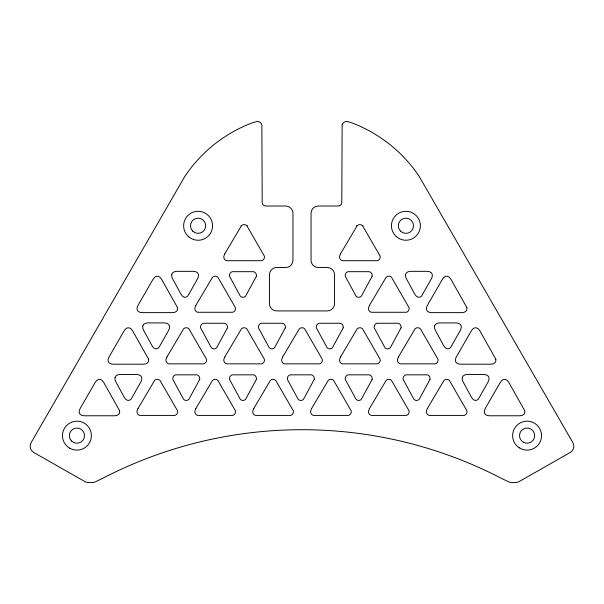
<?xml version="1.0" encoding="UTF-8"?>
<svg xmlns="http://www.w3.org/2000/svg" width="604" height="604" viewBox="0 0 604 604"><rect width="100%" height="100%" fill="white"/><g stroke="black" fill="none" stroke-linecap="round" stroke-linejoin="round"><path stroke-width="0.91" d="M240.988 225.768L241.381 225.768M246.877 225.768L247.262 225.768M356.738 225.768L357.123 225.768M362.619 225.768L363.012 225.768M119.66 410.773L119.637 412.789L118.716 414.389L116.98 415.416L114.601 415.771L84.288 415.771L81.91 415.416L80.173 414.389L79.252 412.789L79.23 410.773L80.113 408.538L95.266 382.287L96.761 380.407L98.52 379.418L100.37 379.418L102.129 380.407L103.624 382.287L119.66 410.773M148.599 359.199L148.576 361.215L147.648 362.815L145.919 363.85L143.541 364.197L113.227 364.197L110.849 363.85L109.113 362.815L108.192 361.215L108.169 359.199L109.045 356.964L124.205 330.713L125.7 328.833L127.459 327.844L129.309 327.844L131.06 328.833L132.555 330.713L148.599 359.199M177.531 307.625L177.516 309.648L176.587 311.249L174.85 312.276L172.472 312.63L142.159 312.63L139.781 312.276L138.052 311.249L137.123 309.648L137.1 307.625L137.984 305.39L153.144 279.139L154.639 277.259L156.391 276.27L158.24 276.27L160 277.259L161.495 279.139L177.531 307.625M466.9 307.625L466.877 309.648L465.948 311.249L464.219 312.276L461.841 312.63L431.528 312.63L429.15 312.276L427.413 311.249L426.484 309.648L426.469 307.625L427.345 305.39L442.506 279.139L444 277.259L445.76 276.27L447.609 276.27L449.361 277.259L450.856 279.139L466.9 307.625M495.831 359.199L495.809 361.215L494.887 362.815L493.151 363.85L490.773 364.197L460.459 364.197L458.081 363.85L456.352 362.815L455.424 361.215L455.401 359.199L456.284 356.964L471.445 330.713L472.94 328.833L474.691 327.844L476.541 327.844L478.3 328.833L479.795 330.713L495.831 359.199M524.77 410.773L524.748 412.789L523.827 414.389L522.09 415.416L519.712 415.771L489.399 415.771L487.02 415.416L485.284 414.389L484.363 412.789L484.34 410.773L485.223 408.538L500.376 382.287L501.871 380.407L503.63 379.418L505.48 379.418L507.239 380.407L508.734 382.287L524.77 410.773M115.054 377.462L114.979 379.478L115.787 381.713L124.265 397.334L125.738 399.312L127.474 400.346L129.294 400.346L131.023 399.312L140.974 381.713L141.781 379.478L141.713 377.462L140.755 375.862L139.018 374.835L136.67 374.48L120.09 374.48L117.742 374.835L116.006 375.862L115.054 377.462M142.823 325.888L142.748 327.904L143.556 330.139L152.034 345.767L153.507 347.738L155.236 348.772L157.063 348.772L158.792 347.738L168.743 330.139L169.55 327.904L169.475 325.888L168.524 324.288L166.787 323.261L164.439 322.906L147.859 322.906L145.511 323.261L143.775 324.288L142.823 325.888M171.755 274.314L171.679 276.33L172.495 278.565L180.974 294.193L182.446 296.164L184.175 297.198L185.994 297.198L187.731 296.164L197.682 278.565L198.489 276.33L198.414 274.314L197.463 272.714L195.726 271.687L193.371 271.332L176.798 271.332L174.45 271.687L172.714 272.714L171.755 274.314M405.586 274.314L405.511 276.33L406.318 278.565L414.797 294.193L416.269 296.164L418.006 297.198L419.825 297.198L421.554 296.164L431.505 278.565L432.321 276.33L432.245 274.314L431.286 272.714L429.55 271.687L427.202 271.332L410.629 271.332L408.274 271.687L406.537 272.714L405.586 274.314M434.525 325.888L434.45 327.904L435.257 330.139L443.736 345.767L445.208 347.738L446.937 348.772L448.764 348.772L450.493 347.738L460.444 330.139L461.252 327.904L461.177 325.888L460.225 324.288L458.489 323.261L456.141 322.906L439.561 322.906L437.213 323.261L435.476 324.288L434.525 325.888M462.286 377.462L462.219 379.478L463.026 381.713L471.505 397.334L472.977 399.312L474.706 400.346L476.526 400.346L478.262 399.312L488.213 381.713L489.021 379.478L488.946 377.462L487.994 375.862L486.258 374.835L483.91 374.48L467.33 374.48L464.982 374.835L463.245 375.862L462.286 377.462M342.143 124.869L341.788 202.4A3.616 3.616 0 0 1 338.172 206.017L318.278 206.017A7.233 7.233 0 0 0 311.045 213.25L311.045 260.271A7.233 7.233 0 0 0 318.278 267.504L327.323 267.504A7.233 7.233 0 0 1 334.556 274.737L334.556 303.676A7.233 7.233 0 0 1 327.323 310.909L276.677 310.909A7.233 7.233 0 0 1 269.444 303.676L269.444 274.737A7.233 7.233 0 0 1 276.677 267.504L285.722 267.504A7.233 7.233 0 0 0 292.955 260.271L292.955 213.25A7.233 7.233 0 0 0 285.722 206.017L265.828 206.017A3.616 3.616 0 0 1 262.212 202.4L261.857 124.869A4.953 4.953 0 0 0 257.213 121.427L253.242 122.484A140.943 140.943 0 0 0 184.854 176.353L31.129 442.619A7.233 7.233 0 0 0 33.779 452.494L85.443 481.916A18.044 18.044 0 0 0 94.971 482.06L103.156 478.051A433.128 433.128 0 0 1 500.844 478.051L509.029 482.06A18.044 18.044 0 0 0 518.557 481.916L570.221 452.494A7.233 7.233 0 0 0 572.871 442.619L419.146 176.353A140.943 140.943 0 0 0 350.758 122.484L346.787 121.427A4.953 4.953 0 0 0 342.143 124.869M199.66 379.478L188.893 399.312A3.601 3.601 0 0 1 183.616 399.312L172.85 379.478A3.926 3.926 0 0 1 175.613 374.835L196.896 374.835A3.926 3.926 0 0 1 199.66 379.478M227.429 327.904L216.662 347.738A3.601 3.601 0 0 1 211.377 347.738L200.619 327.904A3.926 3.926 0 0 1 203.382 323.261L224.658 323.261A3.926 3.926 0 0 1 227.429 327.904M256.36 276.33L245.602 296.164A3.601 3.601 0 0 1 240.317 296.164L229.558 276.33A3.926 3.926 0 0 1 232.321 271.687L253.597 271.687A3.926 3.926 0 0 1 256.36 276.33M256.36 379.478L245.602 399.312A3.601 3.601 0 0 1 240.317 399.312L229.558 379.478A3.926 3.926 0 0 1 232.321 374.835L253.597 374.835A3.926 3.926 0 0 1 256.36 379.478M285.299 327.904L274.541 347.738A3.601 3.601 0 0 1 269.256 347.738L258.489 327.904A3.926 3.926 0 0 1 261.253 323.261L282.536 323.261A3.926 3.926 0 0 1 285.299 327.904M314.231 379.478L303.472 399.312A3.601 3.601 0 0 1 298.187 399.312L287.428 379.478A3.926 3.926 0 0 1 290.192 374.835L311.468 374.835A3.926 3.926 0 0 1 314.231 379.478M343.17 327.904L332.411 347.738A3.601 3.601 0 0 1 327.126 347.738L316.368 327.904A3.926 3.926 0 0 1 319.131 323.261L340.407 323.261A3.926 3.926 0 0 1 343.17 327.904M372.109 276.33L361.343 296.164A3.601 3.601 0 0 1 356.066 296.164L345.299 276.33A3.926 3.926 0 0 1 348.063 271.687L369.346 271.687A3.926 3.926 0 0 1 372.109 276.33M372.109 379.478L361.343 399.312A3.601 3.601 0 0 1 356.066 399.312L345.299 379.478A3.926 3.926 0 0 1 348.063 374.835L369.346 374.835A3.926 3.926 0 0 1 372.109 379.478M401.041 327.904L390.282 347.738A3.601 3.601 0 0 1 384.997 347.738L374.238 327.904A3.926 3.926 0 0 1 377.002 323.261L398.278 323.261A3.926 3.926 0 0 1 401.041 327.904M429.98 379.478L419.221 399.312A3.601 3.601 0 0 1 413.936 399.312L403.178 379.478A3.926 3.926 0 0 1 405.941 374.835L427.217 374.835A3.926 3.926 0 0 1 429.98 379.478M137.984 408.538L137.1 410.773A3.813 3.813 0 0 0 139.781 415.416L174.85 415.416A3.813 3.813 0 0 0 177.531 410.773L160 380.407A3.813 3.813 0 0 0 154.639 380.407L137.984 408.538M166.923 356.964L166.04 359.199A3.813 3.813 0 0 0 168.72 363.85L203.79 363.85A3.813 3.813 0 0 0 206.47 359.199L188.939 328.833A3.813 3.813 0 0 0 183.571 328.833L166.923 356.964M195.855 305.39L194.971 307.625A3.813 3.813 0 0 0 197.659 312.276L232.729 312.276A3.813 3.813 0 0 0 235.409 307.625L217.87 277.259A3.813 3.813 0 0 0 212.51 277.259L195.855 305.39M224.794 253.823L223.91 256.058A3.813 3.813 0 0 0 226.591 260.702L261.66 260.702A3.813 3.813 0 0 0 264.341 256.058L246.809 225.685A3.813 3.813 0 0 0 241.449 225.685L224.794 253.823M195.855 408.538L194.971 410.773A3.813 3.813 0 0 0 197.659 415.416L232.729 415.416A3.813 3.813 0 0 0 235.409 410.773L217.87 380.407A3.813 3.813 0 0 0 212.51 380.407L195.855 408.538M224.794 356.964L223.91 359.199A3.813 3.813 0 0 0 226.591 363.85L261.66 363.85A3.813 3.813 0 0 0 264.341 359.199L246.809 328.833A3.813 3.813 0 0 0 241.449 328.833L224.794 356.964M253.733 408.538L252.849 410.773A3.813 3.813 0 0 0 255.53 415.416L290.599 415.416A3.813 3.813 0 0 0 293.28 410.773L275.749 380.407A3.813 3.813 0 0 0 270.381 380.407L253.733 408.538M282.664 356.964L281.781 359.199A3.813 3.813 0 0 0 284.469 363.85L319.531 363.85A3.813 3.813 0 0 0 322.219 359.199L304.68 328.833A3.813 3.813 0 0 0 299.32 328.833L282.664 356.964M340.535 253.823L339.659 256.058A3.813 3.813 0 0 0 342.34 260.702L377.409 260.702A3.813 3.813 0 0 0 380.09 256.058L362.551 225.685A3.813 3.813 0 0 0 357.191 225.685L340.535 253.823M311.604 408.538L310.72 410.773A3.813 3.813 0 0 0 313.401 415.416L348.47 415.416A3.813 3.813 0 0 0 351.151 410.773L333.619 380.407A3.813 3.813 0 0 0 328.251 380.407L311.604 408.538M340.535 356.964L339.659 359.199A3.813 3.813 0 0 0 342.34 363.85L377.409 363.85A3.813 3.813 0 0 0 380.09 359.199L362.551 328.833A3.813 3.813 0 0 0 357.191 328.833L340.535 356.964M369.474 305.39L368.591 307.625A3.813 3.813 0 0 0 371.271 312.276L406.341 312.276A3.813 3.813 0 0 0 409.029 307.625L391.49 277.259A3.813 3.813 0 0 0 386.13 277.259L369.474 305.39M369.474 408.538L368.591 410.773A3.813 3.813 0 0 0 371.271 415.416L406.341 415.416A3.813 3.813 0 0 0 409.029 410.773L391.49 380.407A3.813 3.813 0 0 0 386.13 380.407L369.474 408.538M398.414 356.964L397.53 359.199A3.813 3.813 0 0 0 400.21 363.85L435.28 363.85A3.813 3.813 0 0 0 437.96 359.199L420.429 328.833A3.813 3.813 0 0 0 415.061 328.833L398.414 356.964M427.345 408.538L426.469 410.773A3.813 3.813 0 0 0 429.15 415.416L464.219 415.416A3.813 3.813 0 0 0 466.9 410.773L449.361 380.407A3.813 3.813 0 0 0 444 380.407L427.345 408.538M192.721 231.136A7.595 7.595 0 0 0 205.428 227.731A7.595 7.595 0 0 0 196.126 218.429A7.595 7.595 0 0 0 192.721 231.136M400.535 231.136A7.595 7.595 0 0 0 413.242 227.731A7.595 7.595 0 0 0 403.94 218.429A7.595 7.595 0 0 0 400.535 231.136M396.315 236.594A14.466 14.466 0 0 0 420.082 228.659A14.466 14.466 0 0 0 401.328 212.042A14.466 14.466 0 0 0 396.315 236.594M523.283 442.219A7.595 7.595 0 0 0 534.676 435.643A7.595 7.595 0 0 0 523.283 429.059A7.595 7.595 0 0 0 523.283 442.219M519.266 447.813A14.466 14.466 0 0 0 541.531 436.322A14.466 14.466 0 0 0 520.444 422.785A14.466 14.466 0 0 0 519.266 447.813M71.551 441.011A7.595 7.595 0 0 0 84.258 437.606A7.595 7.595 0 0 0 74.956 428.304A7.595 7.595 0 0 0 71.551 441.011M69.686 448.168A14.466 14.466 0 0 0 91.393 435.643A14.466 14.466 0 0 0 69.686 423.11A14.466 14.466 0 0 0 69.686 448.168M188.856 236.904A14.466 14.466 0 0 0 212.359 228.199A14.466 14.466 0 0 0 193.069 212.2A14.466 14.466 0 0 0 188.856 236.904"/></g></svg>
